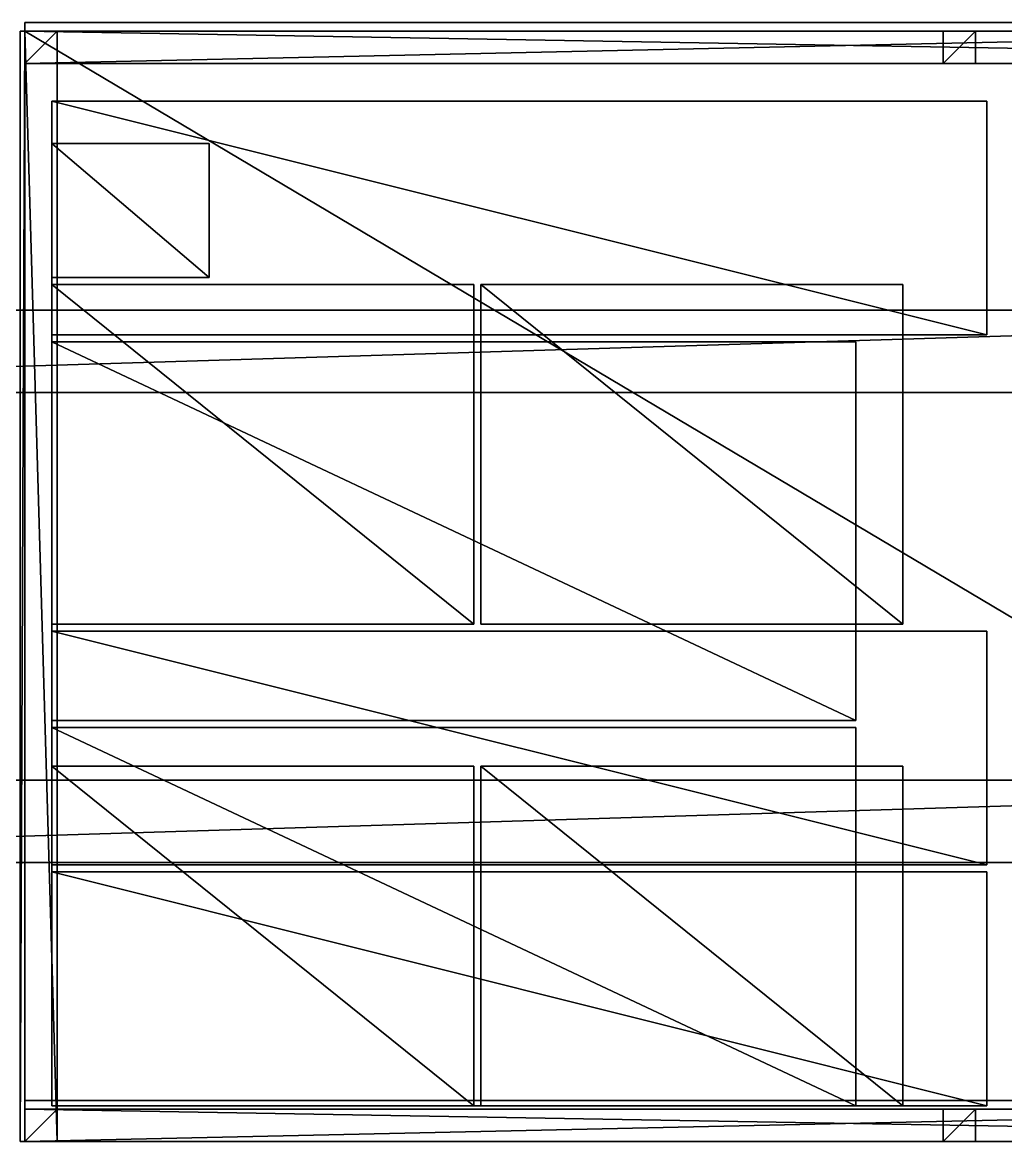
# Model space of a CAD drawing. Header units: millimetres. Extents: x -2048 to 3140, y -951 to 960.
# Drawn here: x -44 to 1629, y -945 to 960 of the extents above; entities that cross this region are included whole.
import ezdxf

# ---------------------------------------------------------------- set-up
doc = ezdxf.new("R2010")
doc.units = ezdxf.units.MM

msp = doc.modelspace()

# ---------------------------------------------------------------- linework, layer by layer
at = {"layer": 'CAD_75LAB'}
for points in [[(-40, 890, 790), (-40, 960, 720), (-40, 890, 720)], [(-40, 890, 790), (-40, 960, 790), (-40, 960, 720)], [(3140, 960, 790), (3140, 960, 720), (-40, 960, 720)], [(3140, 960, 790), (-40, 960, 720), (-40, 960, 790)], [(3140, 960, 720), (-40, 890, 720), (-40, 960, 720)], [(3140, 960, 720), (3140, 890, 720), (-40, 890, 720)], [(3140, 960, 790), (-40, 960, 790), (-40, 890, 790)], [(3140, 960, 790), (-40, 890, 790), (3140, 890, 790)], [(-40, 945, 2610), (-40, 945, 720), (-48, 945, 720)], [(-40, 945, 2610), (-48, 945, 720), (-48, 945, 2610)], [(-40, 945, 720), (-48, -945, 720), (-48, 945, 720)], [(-40, 945, 720), (-40, -945, 720), (-48, -945, 720)], [(-40, 945, 2610), (-48, 945, 2610), (-48, -945, 2610)], [(-40, 945, 2610), (-48, -945, 2610), (-40, -945, 2610)], [(-40, -945, 720), (-40, 945, 630), (-40, -945, 630)], [(-40, -945, 720), (-40, 945, 720), (-40, 945, 630)], [(3140, 945, 630), (-40, 945, 630), (-40, 945, 720)], [(3140, 945, 720), (3140, 945, 630), (-40, 945, 720)], [(3140, -945, 630), (-40, -945, 630), (-40, 945, 630)], [(3140, 945, 630), (3140, -945, 630), (-40, 945, 630)], [(3140, -945, 720), (-40, 945, 720), (-40, -945, 720)], [(3140, 945, 720), (-40, 945, 720), (3140, -945, 720)], [(-40, 945, 2610), (-40, 945, 720), (-40, 890, 720)], [(-40, 890, 2610), (-40, 945, 2610), (-40, 890, 720)], [(-40, 945, 2610), (15, 945, 720), (-40, 945, 720)], [(15, 945, 2610), (15, 945, 720), (-40, 945, 2610)], [(15, 945, 720), (-40, 890, 720), (-40, 945, 720)], [(15, 945, 720), (15, 890, 720), (-40, 890, 720)], [(15, 945, 2610), (-40, 945, 2610), (-40, 890, 2610)], [(15, 945, 2610), (-40, 890, 2610), (15, 890, 2610)], [(-40, 890, 2665), (-40, 945, 2610), (-40, 890, 2610)], [(-40, 890, 2665), (-40, 945, 2665), (-40, 945, 2610)], [(3140, 945, 2610), (-40, 945, 2610), (-40, 945, 2665)], [(3140, 945, 2665), (3140, 945, 2610), (-40, 945, 2665)], [(3140, 890, 2610), (-40, 890, 2610), (-40, 945, 2610)], [(3140, 945, 2610), (3140, 890, 2610), (-40, 945, 2610)], [(3140, 890, 2665), (-40, 945, 2665), (-40, 890, 2665)], [(3140, 945, 2665), (-40, 945, 2665), (3140, 890, 2665)], [(-40, -945, 2610), (-40, 945, 2665), (-40, 945, 2610)], [(-40, -945, 2665), (-40, 945, 2665), (-40, -945, 2610)], [(15, 945, 2665), (15, 945, 2610), (-40, 945, 2610)], [(15, 945, 2665), (-40, 945, 2610), (-40, 945, 2665)], [(-40, 945, 2610), (15, -945, 2610), (-40, -945, 2610)], [(15, 945, 2610), (15, -945, 2610), (-40, 945, 2610)], [(-40, 945, 2665), (-40, -945, 2665), (15, -945, 2665)], [(15, 945, 2665), (-40, 945, 2665), (15, -945, 2665)], [(-40, -945, 2610), (-40, -945, 720), (-40, 945, 720)], [(-40, -945, 2610), (-40, 945, 720), (-40, 945, 2610)], [(15, 945, 2610), (15, 890, 720), (15, 945, 720)], [(15, 890, 2610), (15, 890, 720), (15, 945, 2610)], [(15, -945, 2610), (15, 945, 2610), (15, 945, 2665)], [(15, -945, 2665), (15, -945, 2610), (15, 945, 2665)], [(1522.5, 945, 2610), (1522.5, 945, 720), (1522.5, 890, 720)], [(1522.5, 890, 2610), (1522.5, 945, 2610), (1522.5, 890, 720)], [(1522.5, 945, 2610), (1577.5, 945, 720), (1522.5, 945, 720)], [(1577.5, 945, 2610), (1577.5, 945, 720), (1522.5, 945, 2610)], [(1577.5, 945, 720), (1522.5, 890, 720), (1522.5, 945, 720)], [(1577.5, 945, 720), (1577.5, 890, 720), (1522.5, 890, 720)], [(1577.5, 945, 2610), (1522.5, 945, 2610), (1522.5, 890, 2610)], [(1577.5, 945, 2610), (1522.5, 890, 2610), (1577.5, 890, 2610)], [(1577.5, 945, 2610), (1577.5, 890, 720), (1577.5, 945, 720)], [(1577.5, 890, 2610), (1577.5, 890, 720), (1577.5, 945, 2610)], [(-40, 890, 2610), (-40, 890, 720), (15, 890, 720)], [(15, 890, 2610), (-40, 890, 2610), (15, 890, 720)], [(3140, 890, 2610), (-40, 890, 2665), (-40, 890, 2610)], [(3140, 890, 2665), (-40, 890, 2665), (3140, 890, 2610)], [(3140, 890, 790), (-40, 890, 720), (3140, 890, 720)], [(3140, 890, 790), (-40, 890, 790), (-40, 890, 720)], [(1522.5, 890, 2610), (1522.5, 890, 720), (1577.5, 890, 720)], [(1577.5, 890, 2610), (1522.5, 890, 2610), (1577.5, 890, 720)], [(6, 428, 837), (6, 826, 723), (6, 428, 723)], [(6, 428, 837), (6, 826, 837), (6, 826, 723)], [(1597, 826, 723), (6, 826, 723), (6, 826, 837)], [(1597, 826, 837), (1597, 826, 723), (6, 826, 837)], [(1597, 428, 723), (6, 428, 723), (6, 826, 723)], [(1597, 826, 723), (1597, 428, 723), (6, 826, 723)], [(1597, 428, 837), (6, 826, 837), (6, 428, 837)], [(1597, 826, 837), (6, 826, 837), (1597, 428, 837)], [(6, 428, 957), (6, 826, 843), (6, 428, 843)], [(6, 428, 957), (6, 826, 957), (6, 826, 843)], [(1597, 826, 843), (6, 826, 843), (6, 826, 957)], [(1597, 826, 957), (1597, 826, 843), (6, 826, 957)], [(1597, 428, 843), (6, 428, 843), (6, 826, 843)], [(1597, 826, 843), (1597, 428, 843), (6, 826, 843)], [(1597, 428, 957), (6, 826, 957), (6, 428, 957)], [(1597, 826, 957), (6, 826, 957), (1597, 428, 957)], [(1597, 428, 837), (1597, 428, 723), (1597, 826, 723)], [(1597, 428, 837), (1597, 826, 723), (1597, 826, 837)], [(1597, 428, 957), (1597, 428, 843), (1597, 826, 843)], [(1597, 428, 957), (1597, 826, 843), (1597, 826, 957)], [(6, 526, 1142), (6, 754, 963), (6, 526, 963)], [(6, 526, 1142), (6, 754, 1142), (6, 754, 963)], [(274, 754, 1142), (274, 754, 963), (6, 754, 963)], [(274, 754, 1142), (6, 754, 963), (6, 754, 1142)], [(274, 526, 963), (6, 526, 963), (6, 754, 963)], [(274, 754, 963), (274, 526, 963), (6, 754, 963)], [(274, 526, 1142), (6, 754, 1142), (6, 526, 1142)], [(274, 754, 1142), (6, 754, 1142), (274, 526, 1142)], [(6, 526, 1327), (6, 754, 1148), (6, 526, 1148)], [(6, 526, 1327), (6, 754, 1327), (6, 754, 1148)], [(274, 754, 1327), (274, 754, 1148), (6, 754, 1148)], [(274, 754, 1327), (6, 754, 1148), (6, 754, 1327)], [(274, 526, 1148), (6, 526, 1148), (6, 754, 1148)], [(274, 754, 1148), (274, 526, 1148), (6, 754, 1148)], [(274, 526, 1327), (6, 754, 1327), (6, 526, 1327)], [(274, 754, 1327), (6, 754, 1327), (274, 526, 1327)], [(6, 526, 1512), (6, 754, 1333), (6, 526, 1333)], [(6, 526, 1512), (6, 754, 1512), (6, 754, 1333)], [(274, 754, 1512), (274, 754, 1333), (6, 754, 1333)], [(274, 754, 1512), (6, 754, 1333), (6, 754, 1512)], [(274, 526, 1333), (6, 526, 1333), (6, 754, 1333)], [(274, 754, 1333), (274, 526, 1333), (6, 754, 1333)], [(274, 526, 1512), (6, 754, 1512), (6, 526, 1512)], [(274, 754, 1512), (6, 754, 1512), (274, 526, 1512)], [(6, 526, 1697), (6, 754, 1518), (6, 526, 1518)], [(6, 526, 1697), (6, 754, 1697), (6, 754, 1518)], [(274, 754, 1697), (274, 754, 1518), (6, 754, 1518)], [(274, 754, 1697), (6, 754, 1518), (6, 754, 1697)], [(274, 526, 1518), (6, 526, 1518), (6, 754, 1518)], [(274, 754, 1518), (274, 526, 1518), (6, 754, 1518)], [(274, 526, 1697), (6, 754, 1697), (6, 526, 1697)], [(274, 754, 1697), (6, 754, 1697), (274, 526, 1697)], [(274, 526, 1142), (274, 526, 963), (274, 754, 963)], [(274, 526, 1142), (274, 754, 963), (274, 754, 1142)], [(274, 526, 1327), (274, 526, 1148), (274, 754, 1148)], [(274, 526, 1327), (274, 754, 1148), (274, 754, 1327)], [(274, 526, 1512), (274, 526, 1333), (274, 754, 1333)], [(274, 526, 1512), (274, 754, 1333), (274, 754, 1512)], [(274, 526, 1697), (274, 526, 1518), (274, 754, 1518)], [(274, 526, 1697), (274, 754, 1518), (274, 754, 1697)], [(274, 526, 1142), (6, 526, 963), (274, 526, 963)], [(274, 526, 1142), (6, 526, 1142), (6, 526, 963)], [(274, 526, 1327), (6, 526, 1148), (274, 526, 1148)], [(274, 526, 1327), (6, 526, 1327), (6, 526, 1148)], [(274, 526, 1512), (6, 526, 1333), (274, 526, 1333)], [(274, 526, 1512), (6, 526, 1512), (6, 526, 1333)], [(274, 526, 1697), (6, 526, 1518), (274, 526, 1518)], [(274, 526, 1697), (6, 526, 1697), (6, 526, 1518)], [(6, -64, 2018), (6, 514, 963), (6, -64, 963)], [(6, -64, 2018), (6, 514, 2018), (6, 514, 963)], [(6, 514, 2018), (724, 514, 963), (6, 514, 963)], [(724, 514, 2018), (724, 514, 963), (6, 514, 2018)], [(724, -64, 963), (6, -64, 963), (6, 514, 963)], [(724, 514, 963), (724, -64, 963), (6, 514, 963)], [(724, -64, 2018), (6, 514, 2018), (6, -64, 2018)], [(724, 514, 2018), (6, 514, 2018), (724, -64, 2018)], [(724, -64, 2018), (724, -64, 963), (724, 514, 963)], [(724, -64, 2018), (724, 514, 963), (724, 514, 2018)], [(736, -64, 2018), (736, 514, 963), (736, -64, 963)], [(736, -64, 2018), (736, 514, 2018), (736, 514, 963)], [(736, 514, 2018), (1454, 514, 963), (736, 514, 963)], [(1454, 514, 2018), (1454, 514, 963), (736, 514, 2018)], [(1454, -64, 963), (736, -64, 963), (736, 514, 963)], [(1454, 514, 963), (1454, -64, 963), (736, 514, 963)], [(1454, -64, 2018), (736, 514, 2018), (736, -64, 2018)], [(1454, 514, 2018), (736, 514, 2018), (1454, -64, 2018)], [(1454, -64, 2018), (1454, -64, 963), (1454, 514, 963)], [(1454, -64, 2018), (1454, 514, 963), (1454, 514, 2018)], [(3060, 470, 380), (-1500, 470, 380), (-1500, 470, 630)], [(3060, 470, 630), (3060, 470, 380), (-1500, 470, 630)], [(3060, 470, 380), (-1500, 330, 380), (-1500, 470, 380)], [(3060, 470, 380), (3060, 330, 380), (-1500, 330, 380)], [(3060, 470, 630), (-1500, 470, 630), (-1500, 330, 630)], [(3060, 470, 630), (-1500, 330, 630), (3060, 330, 630)], [(1597, 428, 723), (6, 428, 837), (6, 428, 723)], [(1597, 428, 837), (6, 428, 837), (1597, 428, 723)], [(1597, 428, 843), (6, 428, 957), (6, 428, 843)], [(1597, 428, 957), (6, 428, 957), (1597, 428, 843)], [(6, -228, 837), (6, 416, 723), (6, -228, 723)], [(6, -228, 837), (6, 416, 837), (6, 416, 723)], [(1374, 416, 837), (1374, 416, 723), (6, 416, 723)], [(1374, 416, 837), (6, 416, 723), (6, 416, 837)], [(1374, -228, 723), (6, -228, 723), (6, 416, 723)], [(1374, 416, 723), (1374, -228, 723), (6, 416, 723)], [(1374, -228, 837), (6, 416, 837), (6, -228, 837)], [(1374, 416, 837), (6, 416, 837), (1374, -228, 837)], [(6, -228, 957), (6, 416, 843), (6, -228, 843)], [(6, -228, 957), (6, 416, 957), (6, 416, 843)], [(1374, 416, 957), (1374, 416, 843), (6, 416, 843)], [(1374, 416, 957), (6, 416, 843), (6, 416, 957)], [(1374, -228, 843), (6, -228, 843), (6, 416, 843)], [(1374, 416, 843), (1374, -228, 843), (6, 416, 843)], [(1374, -228, 957), (6, 416, 957), (6, -228, 957)], [(1374, 416, 957), (6, 416, 957), (1374, -228, 957)], [(1374, -228, 837), (1374, -228, 723), (1374, 416, 723)], [(1374, -228, 837), (1374, 416, 723), (1374, 416, 837)], [(1374, -228, 957), (1374, -228, 843), (1374, 416, 843)], [(1374, -228, 957), (1374, 416, 843), (1374, 416, 957)], [(3060, 330, 380), (-1500, 330, 630), (-1500, 330, 380)], [(3060, 330, 630), (-1500, 330, 630), (3060, 330, 380)], [(6, -64, 2018), (6, -64, 963), (724, -64, 963)], [(724, -64, 2018), (6, -64, 2018), (724, -64, 963)], [(6, -474, 1077), (6, -76, 963), (6, -474, 963)], [(6, -474, 1077), (6, -76, 1077), (6, -76, 963)], [(1597, -76, 963), (6, -76, 963), (6, -76, 1077)], [(1597, -76, 1077), (1597, -76, 963), (6, -76, 1077)], [(1597, -474, 963), (6, -474, 963), (6, -76, 963)], [(1597, -76, 963), (1597, -474, 963), (6, -76, 963)], [(1597, -474, 1077), (6, -76, 1077), (6, -474, 1077)], [(1597, -76, 1077), (6, -76, 1077), (1597, -474, 1077)], [(736, -64, 2018), (736, -64, 963), (1454, -64, 963)], [(1454, -64, 2018), (736, -64, 2018), (1454, -64, 963)], [(1597, -474, 1077), (1597, -474, 963), (1597, -76, 963)], [(1597, -474, 1077), (1597, -76, 963), (1597, -76, 1077)], [(1374, -228, 837), (6, -228, 723), (1374, -228, 723)], [(1374, -228, 837), (6, -228, 837), (6, -228, 723)], [(1374, -228, 957), (6, -228, 843), (1374, -228, 843)], [(1374, -228, 957), (6, -228, 957), (6, -228, 843)], [(6, -884, 837), (6, -240, 723), (6, -884, 723)], [(6, -884, 837), (6, -240, 837), (6, -240, 723)], [(1374, -240, 837), (1374, -240, 723), (6, -240, 723)], [(1374, -240, 837), (6, -240, 723), (6, -240, 837)], [(1374, -884, 723), (6, -884, 723), (6, -240, 723)], [(1374, -240, 723), (1374, -884, 723), (6, -240, 723)], [(1374, -884, 837), (6, -240, 837), (6, -884, 837)], [(1374, -240, 837), (6, -240, 837), (1374, -884, 837)], [(6, -884, 957), (6, -240, 843), (6, -884, 843)], [(6, -884, 957), (6, -240, 957), (6, -240, 843)], [(1374, -240, 957), (1374, -240, 843), (6, -240, 843)], [(1374, -240, 957), (6, -240, 843), (6, -240, 957)], [(1374, -884, 843), (6, -884, 843), (6, -240, 843)], [(1374, -240, 843), (1374, -884, 843), (6, -240, 843)], [(1374, -884, 957), (6, -240, 957), (6, -884, 957)], [(1374, -240, 957), (6, -240, 957), (1374, -884, 957)], [(1374, -884, 837), (1374, -884, 723), (1374, -240, 723)], [(1374, -884, 837), (1374, -240, 723), (1374, -240, 837)], [(1374, -884, 957), (1374, -884, 843), (1374, -240, 843)], [(1374, -884, 957), (1374, -240, 843), (1374, -240, 957)], [(6, -884, 2138), (6, -306, 1083), (6, -884, 1083)], [(6, -884, 2138), (6, -306, 2138), (6, -306, 1083)], [(6, -306, 2138), (724, -306, 1083), (6, -306, 1083)], [(724, -306, 2138), (724, -306, 1083), (6, -306, 2138)], [(724, -884, 1083), (6, -884, 1083), (6, -306, 1083)], [(724, -306, 1083), (724, -884, 1083), (6, -306, 1083)], [(724, -884, 2138), (6, -306, 2138), (6, -884, 2138)], [(724, -306, 2138), (6, -306, 2138), (724, -884, 2138)], [(724, -884, 2138), (724, -884, 1083), (724, -306, 1083)], [(724, -884, 2138), (724, -306, 1083), (724, -306, 2138)], [(736, -884, 2138), (736, -306, 1083), (736, -884, 1083)], [(736, -884, 2138), (736, -306, 2138), (736, -306, 1083)], [(736, -306, 2138), (1454, -306, 1083), (736, -306, 1083)], [(1454, -306, 2138), (1454, -306, 1083), (736, -306, 2138)], [(1454, -884, 1083), (736, -884, 1083), (736, -306, 1083)], [(1454, -306, 1083), (1454, -884, 1083), (736, -306, 1083)], [(1454, -884, 2138), (736, -306, 2138), (736, -884, 2138)], [(1454, -306, 2138), (736, -306, 2138), (1454, -884, 2138)], [(1454, -884, 2138), (1454, -884, 1083), (1454, -306, 1083)], [(1454, -884, 2138), (1454, -306, 1083), (1454, -306, 2138)], [(3060, -330, 380), (-1500, -330, 380), (-1500, -330, 630)], [(3060, -330, 630), (3060, -330, 380), (-1500, -330, 630)], [(3060, -330, 380), (-1500, -470, 380), (-1500, -330, 380)], [(3060, -330, 380), (3060, -470, 380), (-1500, -470, 380)], [(3060, -330, 630), (-1500, -330, 630), (-1500, -470, 630)], [(3060, -330, 630), (-1500, -470, 630), (3060, -470, 630)], [(3060, -470, 380), (-1500, -470, 630), (-1500, -470, 380)], [(3060, -470, 630), (-1500, -470, 630), (3060, -470, 380)], [(1597, -474, 963), (6, -474, 1077), (6, -474, 963)], [(1597, -474, 1077), (6, -474, 1077), (1597, -474, 963)], [(6, -884, 1077), (6, -486, 963), (6, -884, 963)], [(6, -884, 1077), (6, -486, 1077), (6, -486, 963)], [(1597, -486, 963), (6, -486, 963), (6, -486, 1077)], [(1597, -486, 1077), (1597, -486, 963), (6, -486, 1077)], [(1597, -884, 963), (6, -884, 963), (6, -486, 963)], [(1597, -486, 963), (1597, -884, 963), (6, -486, 963)], [(1597, -884, 1077), (6, -486, 1077), (6, -884, 1077)], [(1597, -486, 1077), (6, -486, 1077), (1597, -884, 1077)], [(1597, -884, 1077), (1597, -884, 963), (1597, -486, 963)], [(1597, -884, 1077), (1597, -486, 963), (1597, -486, 1077)], [(-40, -945, 790), (-40, -875, 720), (-40, -945, 720)], [(-40, -945, 790), (-40, -875, 790), (-40, -875, 720)], [(3140, -875, 790), (3140, -875, 720), (-40, -875, 720)], [(3140, -875, 790), (-40, -875, 720), (-40, -875, 790)], [(3140, -875, 720), (-40, -945, 720), (-40, -875, 720)], [(3140, -875, 720), (3140, -945, 720), (-40, -945, 720)], [(3140, -875, 790), (-40, -875, 790), (-40, -945, 790)], [(3140, -875, 790), (-40, -945, 790), (3140, -945, 790)], [(-40, -890, 2610), (-40, -890, 720), (-40, -945, 720)], [(-40, -945, 2610), (-40, -890, 2610), (-40, -945, 720)], [(-40, -890, 2610), (15, -890, 720), (-40, -890, 720)], [(15, -890, 2610), (15, -890, 720), (-40, -890, 2610)], [(15, -890, 720), (-40, -945, 720), (-40, -890, 720)], [(15, -890, 720), (15, -945, 720), (-40, -945, 720)], [(15, -890, 2610), (-40, -890, 2610), (-40, -945, 2610)], [(15, -890, 2610), (-40, -945, 2610), (15, -945, 2610)], [(-40, -945, 2665), (-40, -890, 2610), (-40, -945, 2610)], [(-40, -945, 2665), (-40, -890, 2665), (-40, -890, 2610)], [(3140, -890, 2610), (-40, -890, 2610), (-40, -890, 2665)], [(3140, -890, 2665), (3140, -890, 2610), (-40, -890, 2665)], [(3140, -945, 2610), (-40, -945, 2610), (-40, -890, 2610)], [(3140, -890, 2610), (3140, -945, 2610), (-40, -890, 2610)], [(3140, -945, 2665), (-40, -890, 2665), (-40, -945, 2665)], [(3140, -890, 2665), (-40, -890, 2665), (3140, -945, 2665)], [(1374, -884, 837), (6, -884, 723), (1374, -884, 723)], [(1374, -884, 837), (6, -884, 837), (6, -884, 723)], [(1374, -884, 957), (6, -884, 843), (1374, -884, 843)], [(1374, -884, 957), (6, -884, 957), (6, -884, 843)], [(1597, -884, 963), (6, -884, 1077), (6, -884, 963)], [(1597, -884, 1077), (6, -884, 1077), (1597, -884, 963)], [(6, -884, 2138), (6, -884, 1083), (724, -884, 1083)], [(724, -884, 2138), (6, -884, 2138), (724, -884, 1083)], [(15, -890, 2610), (15, -945, 720), (15, -890, 720)], [(15, -945, 2610), (15, -945, 720), (15, -890, 2610)], [(736, -884, 2138), (736, -884, 1083), (1454, -884, 1083)], [(1454, -884, 2138), (736, -884, 2138), (1454, -884, 1083)], [(1522.5, -890, 2610), (1522.5, -890, 720), (1522.5, -945, 720)], [(1522.5, -945, 2610), (1522.5, -890, 2610), (1522.5, -945, 720)], [(1522.5, -890, 2610), (1577.5, -890, 720), (1522.5, -890, 720)], [(1577.5, -890, 2610), (1577.5, -890, 720), (1522.5, -890, 2610)], [(1577.5, -890, 720), (1522.5, -945, 720), (1522.5, -890, 720)], [(1577.5, -890, 720), (1577.5, -945, 720), (1522.5, -945, 720)], [(1577.5, -890, 2610), (1522.5, -890, 2610), (1522.5, -945, 2610)], [(1577.5, -890, 2610), (1522.5, -945, 2610), (1577.5, -945, 2610)], [(1577.5, -890, 2610), (1577.5, -945, 720), (1577.5, -890, 720)], [(1577.5, -945, 2610), (1577.5, -945, 720), (1577.5, -890, 2610)], [(-40, -945, 2610), (-48, -945, 720), (-40, -945, 720)], [(-40, -945, 2610), (-48, -945, 2610), (-48, -945, 720)], [(3140, -945, 630), (-40, -945, 720), (-40, -945, 630)], [(3140, -945, 720), (-40, -945, 720), (3140, -945, 630)], [(-40, -945, 2610), (-40, -945, 720), (15, -945, 720)], [(15, -945, 2610), (-40, -945, 2610), (15, -945, 720)], [(3140, -945, 2610), (-40, -945, 2665), (-40, -945, 2610)], [(3140, -945, 2665), (-40, -945, 2665), (3140, -945, 2610)], [(3140, -945, 790), (-40, -945, 720), (3140, -945, 720)], [(3140, -945, 790), (-40, -945, 790), (-40, -945, 720)], [(15, -945, 2665), (-40, -945, 2610), (15, -945, 2610)], [(15, -945, 2665), (-40, -945, 2665), (-40, -945, 2610)], [(1522.5, -945, 2610), (1522.5, -945, 720), (1577.5, -945, 720)], [(1577.5, -945, 2610), (1522.5, -945, 2610), (1577.5, -945, 720)]]:
    msp.add_3dface(points, dxfattribs=at)

doc.saveas('drawing.dxf')
